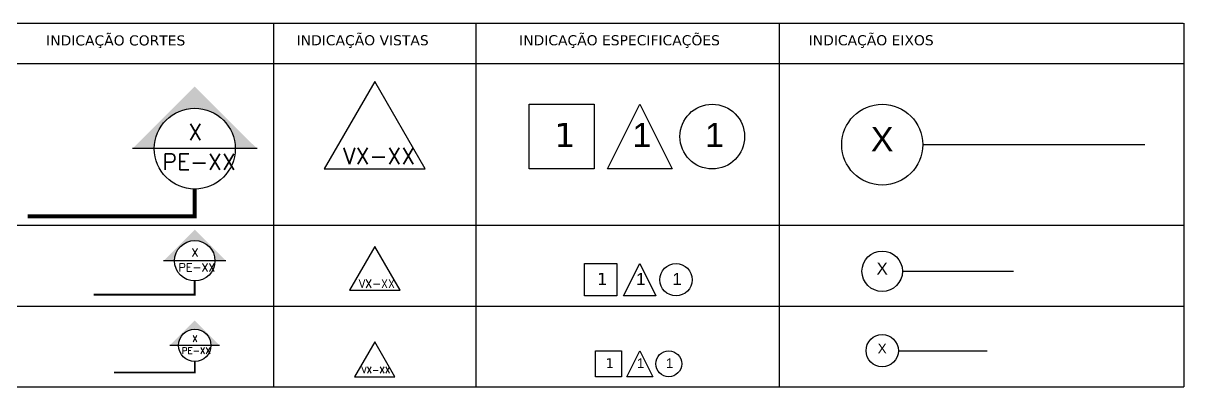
# Model space of a CAD drawing. Header units: inches. Extents: x -64 to 509, y -100 to 268.
# Drawn here: x -8.4 to 49, y 247.6 to 265.6 of the extents above; entities that cross this region are included whole.
import ezdxf

# ---------------------------------------------------------------- set-up
doc = ezdxf.new("R2010")
doc.units = ezdxf.units.IN
doc.header["$MEASUREMENT"] = 0
for name, pattern in [('C5', [60, 50, -5, 0, -5]), ('CONTINU', [0]), ('DASHDOT', [1, 0.5, -0.25, 0, -0.25])]:
    doc.linetypes.add(name, pattern=pattern)
for name, color, linetype in [('ARQ-EXO-1_200', 251, 'C5'), ('ARQ-EXO-1_250', 251, 'C5'), ('ARQ-EXO-1_500', 251, 'C5'), ('ARQ-SMB-1_200', 1, 'Continuous'), ('ARQ-SMB-1_250', 1, 'Continuous'), ('ARQ-SMB-1_500', 1, 'Continuous'), ('ARQ-TXT', 2, 'Continuous'), ('ARQ-TXT-1_200', 2, 'Continuous'), ('ARQ-TXT-1_250', 2, 'Continuous'), ('ARQ-TXT-1_500', 2, 'Continuous')]:
    doc.layers.add(name, color=color, linetype=linetype)
doc.styles.add('A20', font='arial.ttf', dxfattribs={"height": 0.2})
doc.styles.add('ESC-50-A20', font='romans.shx', dxfattribs={"height": 0.1})

# ---------------------------------------------------------------- blocks, each defined once
blk = doc.blocks.new('FNDE-Ind Corte-1_500')
blk.add_hatch(color=251).paths.add_polyline_path([(265.531, 16.536), (266.608, 16.536, -1), (270.608, 16.536), (271.685, 16.536), (268.608, 19.613)])
at = {"color": 251, "linetype": 'Continuous'}
blk.add_line((271.685, 16.536), (265.531, 16.536), dxfattribs=at)
blk.add_circle((268.608, 16.536), 2, dxfattribs=at)
blk = doc.blocks.new('FNDE-Ind Corte-1_250')
blk.add_hatch(color=251).paths.add_polyline_path([(267.069, 10.986), (267.608, 10.986, -1), (269.608, 10.986), (270.146, 10.986), (268.608, 12.525)])
at = {"color": 251, "linetype": 'Continuous'}
blk.add_line((270.146, 10.986), (267.069, 10.986), dxfattribs=at)
blk.add_circle((268.608, 10.986), 1, dxfattribs=at)
blk = doc.blocks.new('FNDE-Ind Corte-1_200')
blk.add_hatch(color=251).paths.add_polyline_path([(267.377, 6.8), (267.808, 6.8, -1), (269.408, 6.8), (269.839, 6.8), (268.608, 8.03)])
at = {"color": 251, "linetype": 'Continuous'}
blk.add_line((269.839, 6.8), (267.377, 6.8), dxfattribs=at)
blk.add_circle((268.608, 6.8), 0.8, dxfattribs=at)

msp = doc.modelspace()

# ---------------------------------------------------------------- linework, layer by layer
at = {"color": 251}
for p, q in [((-48.517, 265.576), (48.955, 265.576)), ((3.983, 265.576), (3.983, 247.576)), ((13.983, 265.576), (13.983, 247.576)), ((28.983, 265.576), (28.983, 247.576)), ((48.983, 265.576), (48.983, 247.576)), ((-48.517, 263.576), (48.955, 263.576)), ((-48.517, 255.576), (48.983, 255.576)), ((-48.517, 251.576), (48.983, 251.576)), ((-48.517, 247.576), (48.983, 247.576))]:
    msp.add_line(p, q, dxfattribs=at)
at = {"layer": 'ARQ-EXO-1_200', "ltscale": 0.4}
msp.add_line((34.873, 249.364), (39.266, 249.364), dxfattribs=at)
at = {"layer": 'ARQ-EXO-1_200', "linetype": 'CONTINU'}
msp.add_circle((34.073, 249.364), 0.8, dxfattribs=at)
at = {"layer": 'ARQ-EXO-1_250', "ltscale": 0.5}
msp.add_line((35.073, 253.296), (40.565, 253.296), dxfattribs=at)
at = {"layer": 'ARQ-EXO-1_250', "linetype": 'CONTINU'}
msp.add_circle((34.073, 253.296), 1, dxfattribs=at)
at = {"layer": 'ARQ-EXO-1_500'}
msp.add_line((36.073, 259.563), (47.057, 259.563), dxfattribs=at)
at = {"layer": 'ARQ-EXO-1_500', "linetype": 'CONTINU'}
msp.add_circle((34.073, 259.563), 2, dxfattribs=at)
at = {"layer": 'ARQ-SMB-1_200'}
for points in [[(8.983, 249.808), (7.983, 248.076), (9.983, 248.076)], [(19.902, 249.356), (21.182, 249.356), (21.182, 248.076), (19.902, 248.076)]]:
    msp.add_lwpolyline(points, close=True, dxfattribs=at)
msp.add_lwpolyline([(21.446, 248.076), (22.086, 249.356), (22.726, 248.076), (21.446, 248.076)], dxfattribs=at)
at = {"layer": 'ARQ-SMB-1_200', "color": 251, "linetype": 'DASHDOT', "ltscale": 1.2}
msp.add_lwpolyline([(0.086, 248.828, 0.08, 0.08, 0), (0.086, 248.287, 0.08, 0.08, 0), (-3.914, 248.287, 0, 0, 0)], format="xyseb", dxfattribs=at)
at = {"layer": 'ARQ-SMB-1_200'}
msp.add_circle((23.519, 248.716), 0.64, dxfattribs=at)
at = {"layer": 'ARQ-SMB-1_250'}
for points in [[(8.983, 254.528), (7.733, 252.363), (10.233, 252.363)], [(19.356, 253.676), (20.956, 253.676), (20.956, 252.076), (19.356, 252.076)]]:
    msp.add_lwpolyline(points, close=True, dxfattribs=at)
msp.add_lwpolyline([(21.286, 252.076), (22.086, 253.676), (22.886, 252.076), (21.286, 252.076)], dxfattribs=at)
at = {"layer": 'ARQ-SMB-1_250', "color": 251, "linetype": 'DASHDOT', "ltscale": 1.5}
msp.add_lwpolyline([(0.086, 252.815, 0.1, 0.1, 0), (0.086, 252.138, 0.1, 0.1, 0), (-4.914, 252.138, 0, 0, 0)], format="xyseb", dxfattribs=at)
at = {"layer": 'ARQ-SMB-1_250'}
msp.add_circle((23.878, 252.876), 0.8, dxfattribs=at)
at = {"layer": 'ARQ-SMB-1_500'}
for points in [[(8.983, 262.693), (6.483, 258.363), (11.483, 258.363)], [(16.626, 261.563), (19.826, 261.563), (19.826, 258.363), (16.626, 258.363)]]:
    msp.add_lwpolyline(points, close=True, dxfattribs=at)
msp.add_lwpolyline([(20.486, 258.363), (22.086, 261.563), (23.686, 258.363), (20.486, 258.363)], dxfattribs=at)
at = {"layer": 'ARQ-SMB-1_500', "color": 251, "linetype": 'DASHDOT', "ltscale": 3}
msp.add_lwpolyline([(0.086, 257.365, 0.2, 0.2, 0), (0.086, 256.011, 0.2, 0.2, 0), (-8.173, 256.011, 0, 0, 0)], format="xyseb", dxfattribs=at)
at = {"layer": 'ARQ-SMB-1_500'}
msp.add_circle((25.67, 259.963), 1.6, dxfattribs=at)

# ---------------------------------------------------------------- block references
at = {"layer": 'ARQ-SMB-1_200'}
msp.add_blockref('FNDE-Ind Corte-1_200', (-268.522, 242.829), dxfattribs=at)
at = {"layer": 'ARQ-SMB-1_250'}
msp.add_blockref('FNDE-Ind Corte-1_250', (-268.522, 242.829), dxfattribs=at)
at = {"layer": 'ARQ-SMB-1_500'}
msp.add_blockref('FNDE-Ind Corte-1_500', (-268.522, 242.829), dxfattribs=at)

# ---------------------------------------------------------------- texts
at = {"layer": 'ARQ-TXT', "char_height": 0.5, "attachment_point": 1, "style": 'ESC-50-A20'}
for s, width, insert in [('{\\fVerdana|b0|i0|c0|p34;INDICAÇÃO CORTES}', 8.52818, (-7.264, 264.974)), ('{\\fVerdana|b0|i0|c0|p34;INDICAÇÃO VISTAS}', 8.52818, (5.121, 264.982)), ('{\\fVerdana|b0|i0|c0|p34;INDICAÇÃO ESPECIFICAÇÕES}', 10.59994, (16.12, 264.982)), ('{\\fVerdana|b0|i0|c0|p34;INDICAÇÃO EIXOS}', 10.59994, (30.437, 264.982))]:
    msp.add_mtext_dynamic_manual_height_columns(s, width=width, gutter_width=0.5, heights=[0], dxfattribs=dict(at, insert=insert))
at = {"layer": 'ARQ-TXT-1_200', "attachment_point": 1}
for s, insert, char_height, width, style in [('X', (-0.04, 250.118), 0.32, 17.05636, 'ESC-50-A20'), ('X', (33.848, 249.712), 0.48, 0.34501, 'A20'), ('PE-XX', (-0.563, 249.527), 0.32, 17.05636, 'ESC-50-A20'), ('VX-XX', (8.334, 248.565), 0.32, 17.05636, 'ESC-50-A20'), ('{\\fVerdana|b0|i0|c0|p34;1}', (20.396, 248.987), 0.48, 0.34501, 'A20'), ('1', (21.94, 248.987), 0.48, 0.34501, 'A20'), ('1', (23.376, 248.987), 0.48, 0.34501, 'A20')]:
    msp.add_mtext(s, dxfattribs=dict(at, insert=insert, char_height=char_height, width=width, style=style))
at = {"layer": 'ARQ-TXT-1_250', "attachment_point": 1}
for s, insert, char_height, width, style in [('X', (-0.071, 254.427), 0.4, 8.52818, 'ESC-50-A20'), ('PE-XX', (-0.715, 253.688), 0.4, 8.52818, 'ESC-50-A20'), ('X', (33.792, 253.73), 0.6, 0.43126, 'A20'), ('{\\fVerdana|b0|i0|c0|p34;1}', (19.974, 253.215), 0.6, 0.43126, 'A20'), ('1', (21.904, 253.215), 0.6, 0.43126, 'A20'), ('1', (23.699, 253.215), 0.6, 0.43126, 'A20'), ('VX-XX', (8.201, 252.881), 0.4, 8.52818, 'ESC-50-A20')]:
    msp.add_mtext(s, dxfattribs=dict(at, insert=insert, char_height=char_height, width=width, style=style))
at = {"layer": 'ARQ-TXT-1_500', "attachment_point": 1}
for s, insert, char_height, width, style in [('X', (-0.229, 260.588), 0.8, 8.52818, 'ESC-50-A20'), ('{\\fVerdana|b0|i0|c0|p34;1}', (17.862, 260.641), 1.2, 0.86252, 'A20'), ('1', (21.722, 260.641), 1.2, 0.86252, 'A20'), ('1', (25.313, 260.641), 1.2, 0.86252, 'A20'), ('X', (33.511, 260.432), 1.2, 0.86252, 'A20'), ('VX-XX', (7.42, 259.398), 0.8, 8.52818, 'ESC-50-A20'), ('PE-XX', (-1.516, 259.111), 0.8, 8.52818, 'ESC-50-A20')]:
    msp.add_mtext(s, dxfattribs=dict(at, insert=insert, char_height=char_height, width=width, style=style))

doc.saveas('drawing.dxf')
